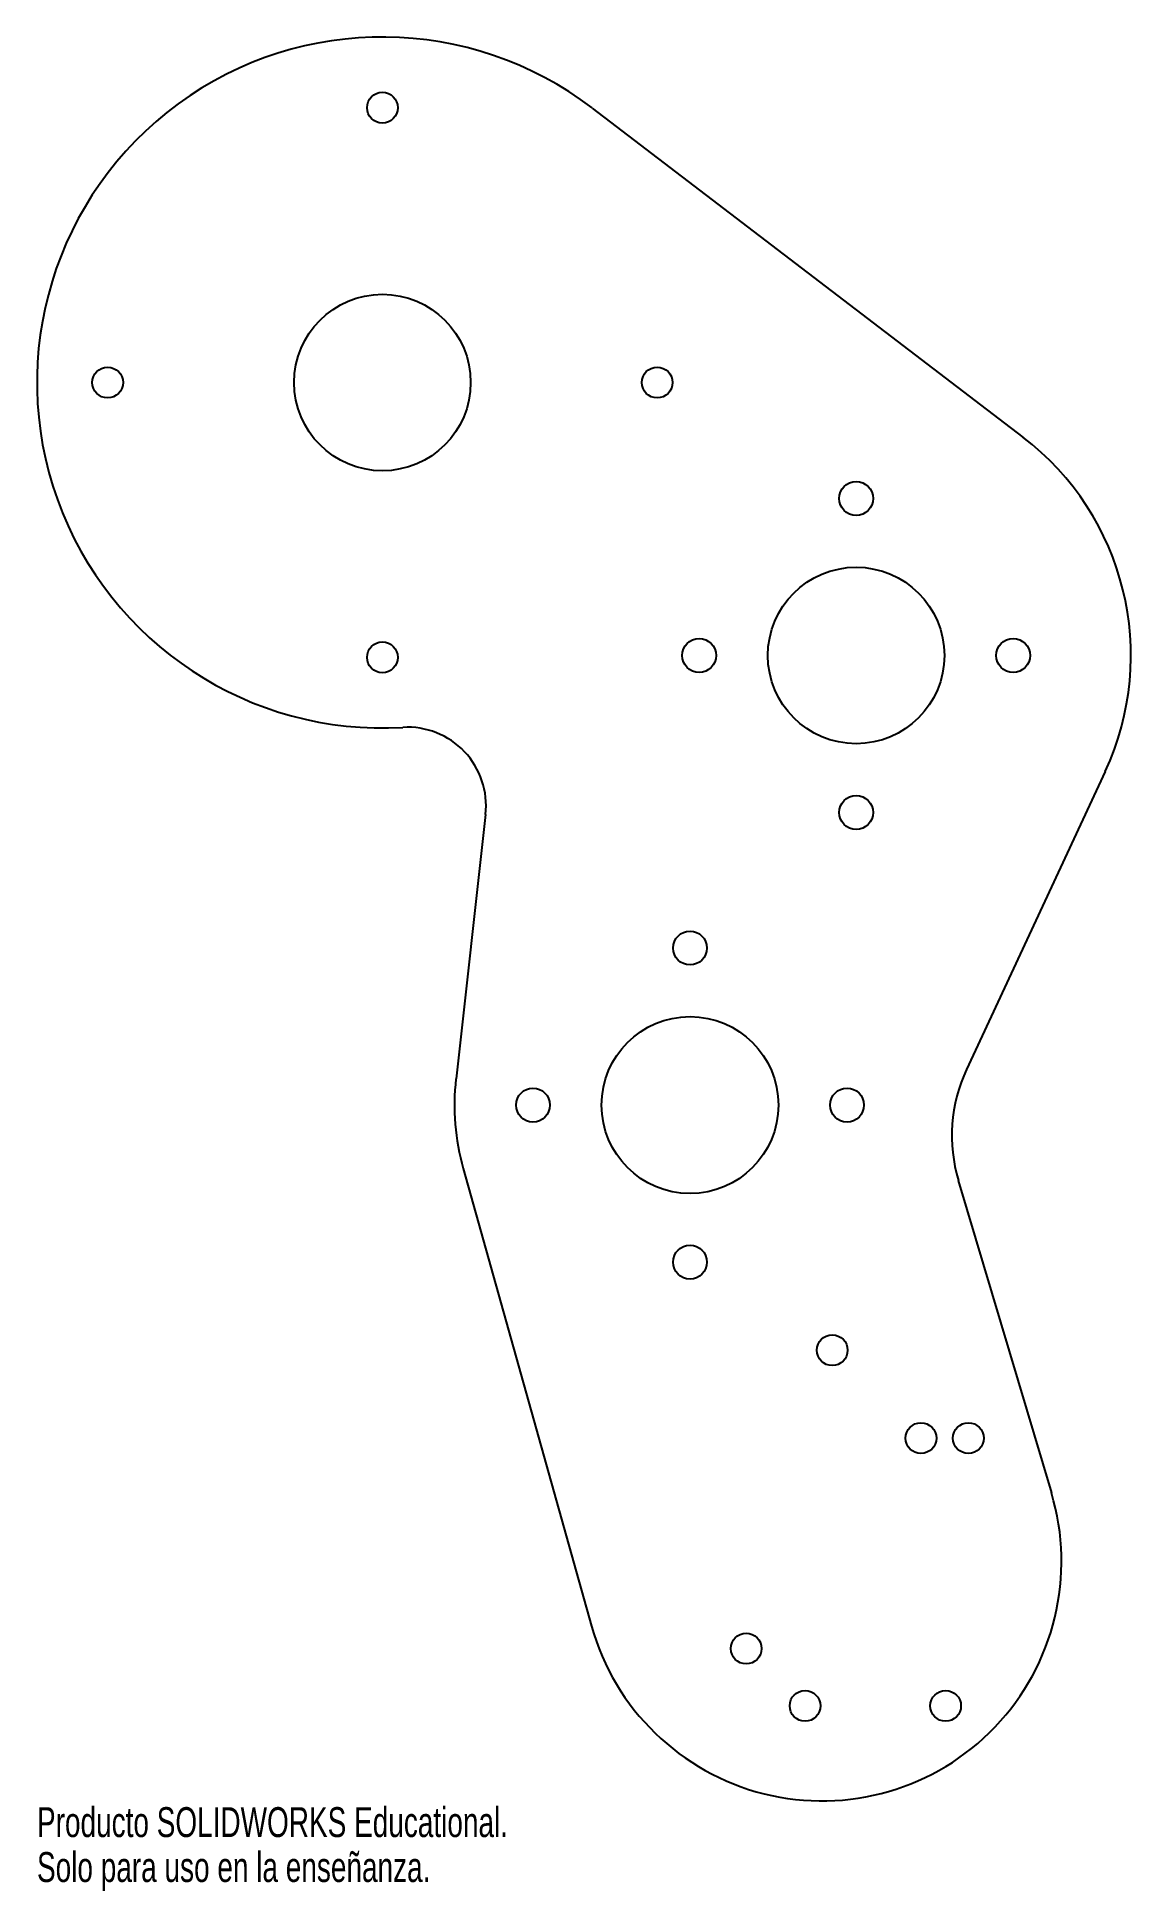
# Model space of a CAD drawing. Header units: inches. Extents: x -16.5 to -9.5, y -2.2 to 9.6.
import ezdxf

# ---------------------------------------------------------------- set-up
doc = ezdxf.new("R2010")
doc.units = ezdxf.units.IN
doc.header["$MEASUREMENT"] = 0
doc.styles.add('SLDTEXTSTYLE0', font='TXT', dxfattribs={"width": 0.7})

msp = doc.modelspace()

# ---------------------------------------------------------------- linework, layer by layer
at = {"color": 7, "linetype": 'Continuous', "lineweight": 25}
for p, q in [((-12.981, 9.18), (-10.238, 7.085)), ((-9.713, 4.955), (-10.597, 3.058)), ((-13.66, 4.681), (-13.848, 2.997)), ((-13.802, 2.426), (-12.985, -0.487)), ((-10.649, 2.35), (-10.055, 0.361))]:
    msp.add_line(p, q, dxfattribs=at)
for centre, radius in [((-14.317, 9.182), 0.098), ((-14.317, 7.432), 0.562), ((-16.067, 7.432), 0.098), ((-12.567, 7.432), 0.098), ((-11.3, 6.694), 0.108), ((-11.3, 5.694), 0.562), ((-12.3, 5.694), 0.108), ((-10.3, 5.694), 0.108), ((-14.317, 5.682), 0.098), ((-11.3, 4.694), 0.108), ((-12.358, 3.831), 0.108), ((-12.358, 2.831), 0.563), ((-13.358, 2.831), 0.108), ((-11.358, 2.831), 0.108), ((-12.358, 1.831), 0.108), ((-11.452, 1.27), 0.098), ((-10.887, 0.71), 0.098), ((-10.585, 0.71), 0.098), ((-12, -0.63), 0.098), ((-11.625, -0.995), 0.098), ((-10.73, -0.995), 0.098)]:
    msp.add_circle(centre, radius, dxfattribs=at)
for centre, radius, start, end in [((-14.317, 7.432), 2.2, 52.6325, 273.3888), ((-11.3, 5.694), 1.75, 335.0269, 52.6325), ((-14.157, 4.737), 0.5, 353.6221, 93.3888), ((-12.358, 2.831), 1.5, 173.6221, 195.6619), ((-9.69, 2.636), 1, 155.0269, 196.609), ((-11.517, -0.075), 1.525, 195.6619, 16.609)]:
    msp.add_arc(centre, radius, start, end, dxfattribs=at)

# ---------------------------------------------------------------- texts
at = {"color": 7, "linetype": 'Continuous', "char_height": 0.1903, "attachment_point": 1, "style": 'SLDTEXTSTYLE0'}
for s, insert in [('Producto SOLIDWORKS Educational.', (-16.517, -1.64)), ('Solo para uso en la enseñanza.', (-16.517, -1.926))]:
    msp.add_mtext(s, dxfattribs=dict(at, insert=insert))

doc.saveas('drawing.dxf')
